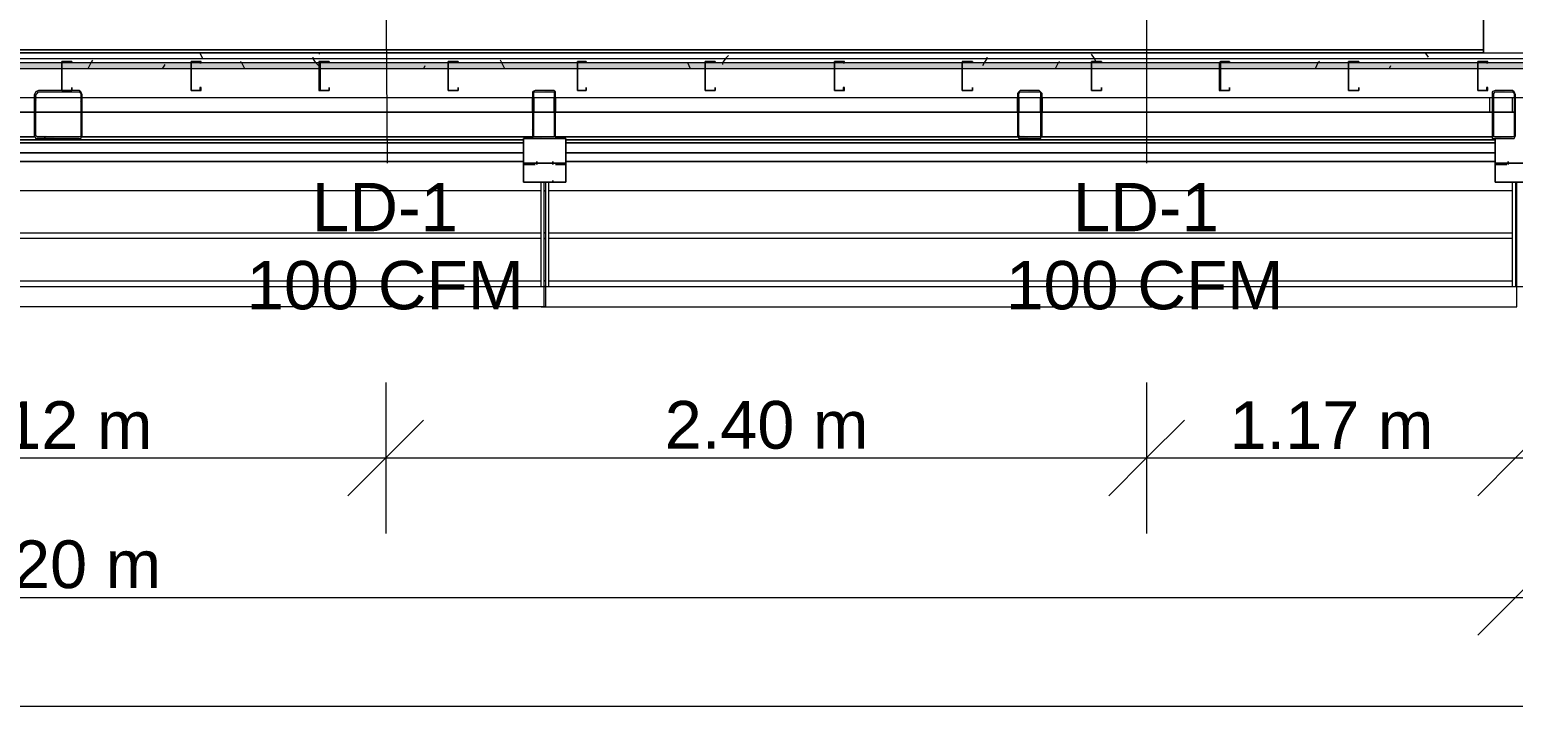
# Model space of a CAD drawing. Header units: metres. Extents: x 39 to 278, y -7 to 151.
# Drawn here: x 50.779 to 55.462, y 9.001 to 11.136 of the extents above; entities that cross this region are included whole.
import ezdxf

# ---------------------------------------------------------------- set-up
doc = ezdxf.new("R2010")
doc.units = ezdxf.units.M
doc.layers.add('HVAC - Ductos', color=5, linetype='Continuous', lineweight=50)
doc.layers.add('PDF_Geometry', color=7, linetype='Continuous', true_color=0xaaaaaa)
doc.layers.add('PDF_Solid Fills', color=7, linetype='Continuous', true_color=0xffffff)
doc.layers.add('PDF_Text', color=7, linetype='Continuous')
doc.styles.add('PDF Helvetica', font='')
doc.styles.get('PDF Helvetica').set_extended_font_data('Helvetica')

msp = doc.modelspace()

# ---------------------------------------------------------------- hatches: boundary and pattern name
at = {"layer": 'PDF_Solid Fills', "lineweight": 0, "transparency": 33554559}
h = msp.add_hatch(color=256, dxfattribs=at)
h.paths.add_polyline_path([(46.8196, 11.0127), (46.8196, 11.031), (45.1878, 11.031), (45.1878, 11.0127)])
h.paths.add_polyline_path([(104.0706, 11.0127), (106.0827, 11.0127), (106.0827, 11.031), (104.0706, 11.031)])
h.paths.add_polyline_path([(104.0659, 11.0127), (104.0659, 11.031), (101.2289, 11.031), (101.2289, 11.0127)])
h.paths.add_polyline_path([(101.2243, 11.0127), (101.2243, 11.031), (99.1984, 11.031), (99.1984, 11.0127)])
h.paths.add_polyline_path([(99.1938, 11.0127), (99.1938, 11.031), (96.3568, 11.031), (96.3568, 11.0127)])
h.paths.add_polyline_path([(96.3522, 11.0127), (96.3522, 11.031), (94.3263, 11.031), (94.3263, 11.0127)])
h.paths.add_polyline_path([(94.3217, 11.0127), (94.3217, 11.031), (93.5151, 11.031), (93.5151, 11.0127)])
h.paths.add_polyline_path([(93.5105, 11.0127), (93.5105, 11.031), (91.4846, 11.031), (91.4846, 11.0127)])
h.paths.add_polyline_path([(91.4801, 11.0127), (91.4801, 11.031), (89.4542, 11.031), (89.4542, 11.0127)])
h.paths.add_polyline_path([(89.4496, 11.0127), (89.4496, 11.031), (88.6429, 11.031), (88.6429, 11.0127)])
h.paths.add_polyline_path([(88.6383, 11.0127), (88.6383, 11.031), (86.6125, 11.031), (86.6125, 11.0127)])
h.paths.add_polyline_path([(86.6079, 11.0127), (86.6079, 11.031), (84.582, 11.031), (84.582, 11.0127)])
h.paths.add_polyline_path([(84.5774, 11.0127), (84.5774, 11.031), (83.7708, 11.031), (83.7708, 11.0127)])
h.paths.add_polyline_path([(83.7662, 11.0127), (83.7662, 11.031), (81.7404, 11.031), (81.7404, 11.0127)])
h.paths.add_polyline_path([(81.7358, 11.0127), (81.7358, 11.031), (78.8986, 11.031), (78.8986, 11.0127)])
h.paths.add_polyline_path([(78.894, 11.0127), (78.894, 11.031), (76.8682, 11.031), (76.8682, 11.0127)])
h.paths.add_polyline_path([(76.8636, 11.0127), (76.8636, 11.031), (74.0265, 11.031), (74.0265, 11.0127)])
h.paths.add_polyline_path([(74.0219, 11.0127), (74.0219, 11.031), (71.9961, 11.031), (71.9961, 11.0127)])
h.paths.add_polyline_path([(71.9915, 11.0127), (71.9915, 11.031), (71.1848, 11.031), (71.1848, 11.0127)])
h.paths.add_polyline_path([(71.1802, 11.0127), (71.1802, 11.031), (69.1543, 11.031), (69.1543, 11.0127)])
h.paths.add_polyline_path([(69.1497, 11.0127), (69.1497, 11.031), (67.1239, 11.031), (67.1239, 11.0127)])
h.paths.add_polyline_path([(67.1193, 11.0127), (67.1193, 11.031), (66.3127, 11.031), (66.3127, 11.0127)])
h.paths.add_polyline_path([(66.3081, 11.0127), (66.3081, 11.031), (64.2822, 11.031), (64.2822, 11.0127)])
h.paths.add_polyline_path([(64.2776, 11.0127), (64.2776, 11.031), (62.2518, 11.031), (62.2518, 11.0127)])
h.paths.add_polyline_path([(62.2472, 11.0127), (62.2472, 11.031), (61.4405, 11.031), (61.4405, 11.0127)])
h.paths.add_polyline_path([(61.436, 11.0127), (61.436, 11.031), (59.4101, 11.031), (59.4101, 11.0127)])
h.paths.add_polyline_path([(59.4055, 11.0127), (59.4055, 11.031), (56.5684, 11.031), (56.5684, 11.0127)])
h.paths.add_polyline_path([(56.5638, 11.0127), (56.5638, 11.031), (54.5379, 11.031), (54.5379, 11.0127)])
h.paths.add_polyline_path([(54.5333, 11.0127), (54.5333, 11.031), (51.6963, 11.031), (51.6963, 11.0127)])
h.paths.add_polyline_path([(51.6917, 11.0127), (51.6917, 11.031), (49.6658, 11.031), (49.6658, 11.0127)])
h.paths.add_polyline_path([(49.6612, 11.0127), (49.6612, 11.031), (48.8546, 11.031), (48.8546, 11.0127)])
h.paths.add_polyline_path([(48.85, 11.0127), (48.85, 11.031), (46.8241, 11.031), (46.8241, 11.0127)])
h = msp.add_hatch(color=256, dxfattribs=at)
h.paths.add_polyline_path([(50.7991, 10.7926), (50.94, 10.7972), (50.8025, 10.8018), (50.7979, 10.8018), (50.7979, 10.7926)])
h.paths.add_polyline_path([(50.9446, 10.9393), (50.94, 10.9393), (50.94, 10.7972), (50.9446, 10.9381)])
h.paths.add_polyline_path([(50.8025, 10.9393), (50.94, 10.9439), (50.7979, 10.9439), (50.7933, 10.9347), (50.7933, 10.8018), (50.7979, 10.8064)])
h = msp.add_hatch(color=256, dxfattribs=at)
h.paths.add_polyline_path([(52.4342, 10.9347), (52.4342, 10.8018), (52.4387, 10.9347)])
h.paths.add_polyline_path([(52.37, 10.9347), (52.3654, 10.9347), (52.3654, 10.7926), (52.3661, 10.7926), (52.4387, 10.7972), (52.37, 10.7972)])
h.paths.add_polyline_path([(52.37, 10.9393), (52.37, 10.9439), (52.3654, 10.9439)])
h.paths.add_polyline_path([(52.4387, 10.9393), (52.4387, 10.9439), (52.3746, 10.9439)])
h = msp.add_hatch(color=256, dxfattribs=at)
h.paths.add_polyline_path([(53.9015, 10.7926), (53.9696, 10.7972), (53.9055, 10.8018), (53.9009, 10.8018), (53.9009, 10.7926)])
h.paths.add_polyline_path([(53.9742, 10.9347), (53.9696, 10.9347), (53.9696, 10.7972), (53.9742, 10.9341)])
h.paths.add_polyline_path([(53.9651, 10.9393), (53.9651, 10.9439), (53.9009, 10.9439)])
h.paths.add_polyline_path([(53.9009, 10.9347), (53.8963, 10.9347), (53.8963, 10.8018)])
h = msp.add_hatch(color=256, dxfattribs=at)
h.paths.add_polyline_path([(55.4683, 10.9393), (55.4638, 10.9393), (55.4638, 10.7972), (55.4683, 10.9387)])
h.paths.add_polyline_path([(55.3996, 10.9393), (55.4638, 10.9439), (55.395, 10.9439), (55.395, 10.7926), (55.3956, 10.7926), (55.4638, 10.7972), (55.3996, 10.7972)])

# ---------------------------------------------------------------- linework, layer by layer
at = {"layer": 'HVAC - Ductos', "lineweight": 0}
for points in [[(51.9025, 11.2923), (51.9071, 10.7147)], [(54.3042, 11.2923), (54.3042, 10.7147)]]:
    msp.add_lwpolyline(points, dxfattribs=at)
at = {"layer": 'HVAC - Ductos', "color": 252, "lineweight": 0, "true_color": 0x939598}
for points in [[(51.9025, 10.0227), (51.9025, 9.7843), (51.9025, 9.5459)], [(54.3042, 10.0227), (54.3042, 9.7843), (54.3042, 9.5459)], [(52.0217, 9.9035), (51.9025, 9.7843), (51.7833, 9.6651)], [(54.4233, 9.9035), (54.3042, 9.7843), (54.1851, 9.6651)], [(55.5875, 9.9035), (55.4684, 9.7843), (55.3492, 9.6651)], [(46.0312, 9.7843), (47.4933, 9.7843), (49.7804, 9.7843), (51.9025, 9.7843), (54.3042, 9.7843), (55.4684, 9.7843), (56.6875, 9.7843), (58.6217, 9.7843), (61.1747, 9.7843), (63.3747, 9.7843), (64.6672, 9.7843), (66.1614, 9.7843), (68.1689, 9.7843), (70.4377, 9.7843), (72.5553, 9.7843), (75.3557, 9.7843), (77.8216, 9.7843), (80.3058, 9.7843), (82.3866, 9.7843), (84.2612, 9.7843), (86.0533, 9.7843), (87.2496, 9.7843), (89.5413, 9.7843)], [(55.5875, 9.4635), (55.4684, 9.3443), (55.3492, 9.2251)], [(46.0312, 9.3443), (55.4684, 9.3443), (64.6672, 9.3443), (73.8707, 9.3443), (86.0533, 9.3443), (95.2704, 9.3443), (104.7077, 9.3443)], [(46.0312, 9.0005), (104.7077, 9.0005)]]:
    msp.add_lwpolyline(points, dxfattribs=at)
at = {"layer": 'PDF_Geometry', "lineweight": 0}
for points in [[(55.3675, 11.0631), (55.3675, 11.196)], [(46.3704, 11.0722), (55.3675, 11.0722)], [(46.3704, 11.0722), (55.3675, 11.0722)], [(50.9125, 11.0355), (50.885, 11.0355), (50.8804, 11.0355), (50.8804, 11.031), (50.8804, 10.9439), (50.885, 10.9439), (50.9125, 10.9439), (50.9125, 10.9531), (50.9125, 10.9439), (50.885, 10.9439), (50.8804, 10.9439), (50.8804, 11.031), (50.8804, 11.0355), (50.885, 11.0355), (50.9125, 11.0355), (50.9125, 11.031)], [(51.3204, 11.0355), (51.2883, 11.0355), (51.2883, 11.031), (51.2883, 10.9439), (51.3204, 10.9439), (51.3204, 10.9531), (51.3158, 10.9531), (51.3158, 10.9439), (51.2883, 10.9439), (51.2883, 11.031), (51.2883, 11.0355), (51.3158, 11.0355), (51.3158, 11.031), (51.3204, 11.031)], [(51.7237, 11.0355), (51.6963, 11.0355), (51.6917, 11.0355), (51.6917, 11.031), (51.6917, 10.9439), (51.6963, 10.9439), (51.7237, 10.9439), (51.7237, 10.9531), (51.7237, 10.9439), (51.6963, 10.9439), (51.6963, 11.031), (51.6963, 11.0355), (51.7237, 11.0355), (51.7237, 11.031)], [(52.1317, 11.0355), (52.0996, 11.0355), (52.0996, 11.031), (52.0996, 10.9439), (52.1317, 10.9439), (52.1317, 10.9531), (52.1317, 10.9439), (52.0996, 10.9439), (52.0996, 11.031), (52.0996, 11.0355), (52.1317, 11.0355), (52.1317, 11.031)], [(52.535, 11.0355), (52.5075, 11.0355), (52.5075, 11.031), (52.5075, 10.9439), (52.535, 10.9439), (52.535, 10.9531), (52.535, 10.9439), (52.5075, 10.9439), (52.5075, 11.031), (52.5075, 11.0355), (52.535, 11.0355), (52.535, 11.031)], [(52.9429, 11.0355), (52.9155, 11.0355), (52.9109, 11.0355), (52.9109, 11.031), (52.9109, 10.9439), (52.9155, 10.9439), (52.9429, 10.9439), (52.9429, 10.9531), (52.9429, 10.9439), (52.9155, 10.9439), (52.9109, 10.9439), (52.9109, 11.031), (52.9109, 11.0355), (52.9155, 11.0355), (52.9429, 11.0355), (52.9429, 11.031)], [(53.3509, 11.0355), (53.3187, 11.0355), (53.3187, 11.031), (53.3187, 10.9439), (53.3509, 10.9439), (53.3509, 10.9531), (53.3463, 10.9531), (53.3463, 10.9439), (53.3187, 10.9439), (53.3187, 11.031), (53.3187, 11.0355), (53.3463, 11.0355), (53.3463, 11.031), (53.3509, 11.031)], [(53.7542, 11.0355), (53.7267, 11.0355), (53.7221, 11.0355), (53.7221, 11.031), (53.7221, 10.9439), (53.7267, 10.9439), (53.7542, 10.9439), (53.7542, 10.9531), (53.7542, 10.9439), (53.7267, 10.9439), (53.7221, 10.9439), (53.7221, 11.031), (53.7267, 11.0355), (53.7542, 11.0355), (53.7542, 11.031)], [(54.1621, 11.0355), (54.1301, 11.0355), (54.1301, 11.031), (54.1301, 10.9439), (54.1621, 10.9439), (54.1621, 10.9531), (54.1621, 10.9439), (54.1301, 10.9439), (54.1301, 11.031), (54.1301, 11.0355), (54.1621, 11.0355), (54.1621, 11.031)], [(54.5655, 11.0355), (54.5379, 11.0355), (54.5333, 11.031), (54.5333, 10.9439), (54.5379, 10.9439), (54.5655, 10.9439), (54.5655, 10.9531), (54.5655, 10.9439), (54.5379, 10.9439), (54.5379, 11.031), (54.5379, 11.0355), (54.5655, 11.0355), (54.5655, 11.031)], [(54.9734, 11.0355), (54.9413, 11.0355), (54.9413, 11.031), (54.9413, 10.9439), (54.9734, 10.9439), (54.9734, 10.9531), (54.9734, 10.9439), (54.9413, 10.9439), (54.9413, 11.031), (54.9413, 11.0355), (54.9734, 11.0355), (54.9734, 11.031)], [(55.3813, 11.0355), (55.3492, 11.0355), (55.3492, 11.031), (55.3492, 10.9439), (55.3813, 10.9439), (55.3813, 10.9531), (55.3767, 10.9531), (55.3767, 10.9439), (55.3492, 10.9439), (55.3492, 11.031), (55.3492, 11.0355), (55.3767, 11.0355), (55.3767, 11.031), (55.3813, 11.031)], [(50.7979, 10.9301), (50.8025, 10.9347), (50.8071, 10.9393), (50.9354, 10.9393), (50.94, 10.9347), (50.94, 10.9301), (50.94, 10.8018), (50.94, 10.7972), (50.9354, 10.7972), (50.8071, 10.7972), (50.8025, 10.7972), (50.7979, 10.8018)], [(52.3654, 10.8018), (52.3654, 10.7926), (52.3746, 10.7926), (52.4342, 10.7926), (52.4387, 10.7926), (52.4387, 10.8018), (52.4387, 10.9347), (52.4387, 10.9393), (52.4342, 10.9439), (52.3746, 10.9439), (52.3654, 10.9393), (52.3654, 10.9347)], [(52.4342, 10.7972), (52.3746, 10.7972), (52.37, 10.7972), (52.37, 10.8018), (52.37, 10.9347), (52.37, 10.9393), (52.3746, 10.9393), (52.4342, 10.9393), (52.4342, 10.9347), (52.4342, 10.8018)], [(53.8963, 10.8018), (53.9009, 10.7926), (53.9055, 10.7926), (53.9651, 10.7926), (53.9696, 10.7926), (53.9742, 10.8018), (53.9742, 10.9347), (53.9696, 10.9393), (53.9651, 10.9439), (53.9055, 10.9439), (53.9009, 10.9393), (53.8963, 10.9347)], [(53.9651, 10.7972), (53.9055, 10.7972), (53.9009, 10.8018), (53.9009, 10.9347), (53.9055, 10.9393), (53.9651, 10.9393), (53.9696, 10.9393), (53.9696, 10.9347), (53.9696, 10.8018), (53.9696, 10.7972)], [(55.4592, 10.9439), (55.4042, 10.9439), (55.395, 10.9393), (55.395, 10.9301), (55.395, 10.8018), (55.395, 10.7926), (55.4042, 10.7926), (55.4592, 10.7926), (55.4638, 10.7926), (55.4684, 10.8018), (55.4684, 10.9301), (55.4638, 10.9393)], [(55.3996, 10.9301), (55.3996, 10.9347), (55.4042, 10.9393), (55.4592, 10.9393), (55.4638, 10.9347), (55.4638, 10.9301), (55.4638, 10.8018), (55.4638, 10.7972), (55.4592, 10.7972), (55.4042, 10.7972), (55.3996, 10.7972), (55.3996, 10.8018)], [(49.3725, 10.8751), (50.7933, 10.8751)], [(50.94, 10.8751), (50.8667, 10.8751), (50.7979, 10.8751), (50.8667, 10.8751)], [(52.3654, 10.8751), (50.9446, 10.8751)], [(52.4021, 10.8751), (52.4342, 10.8751), (52.4021, 10.8751), (52.37, 10.8751)], [(52.4387, 10.8751), (53.8963, 10.8751)], [(53.9009, 10.8751), (53.9329, 10.8751)], [(53.9329, 10.8751), (53.9696, 10.8751)], [(53.9742, 10.8751), (55.395, 10.8751)], [(55.3996, 10.8751), (55.4638, 10.8751)], [(50.7933, 10.7972), (49.3725, 10.7972)], [(50.8667, 10.7881), (49.4092, 10.7881)], [(50.8667, 10.7789), (49.4092, 10.7789)], [(50.8667, 10.7972), (50.8025, 10.7972)], [(50.9354, 10.7972), (50.8667, 10.7972)], [(52.3379, 10.7881), (50.8667, 10.7881)], [(52.3379, 10.7789), (50.8667, 10.7789)], [(52.3654, 10.7972), (50.9446, 10.7972)], [(52.3379, 10.7926), (52.37, 10.7926), (52.3379, 10.7926), (52.3379, 10.7881), (52.3379, 10.7193), (52.3379, 10.7147), (52.3379, 10.7101), (52.3379, 10.6597), (52.3379, 10.6551), (52.3379, 10.6597), (52.3379, 10.7101), (52.3379, 10.7147), (52.3379, 10.7193), (52.3379, 10.7881)], [(52.4159, 10.6551), (52.4067, 10.6551), (52.4159, 10.6551), (52.4296, 10.6551), (52.425, 10.6551), (52.4296, 10.6551), (52.3791, 10.6551), (52.3379, 10.6551), (52.3791, 10.6551), (52.3746, 10.6551), (52.37, 10.6551), (52.3746, 10.6551), (52.3791, 10.6551), (52.4296, 10.6551), (52.4387, 10.6551), (52.4296, 10.6551), (52.4709, 10.6551), (52.4709, 10.6597), (52.4709, 10.7101), (52.4709, 10.7147), (52.4709, 10.7193), (52.4709, 10.7881), (52.4709, 10.7926), (52.4387, 10.7926), (52.4709, 10.7926), (52.4709, 10.7881), (52.4709, 10.7193), (52.4709, 10.7147), (52.4709, 10.7101), (52.4709, 10.6597), (52.4709, 10.6551), (52.4296, 10.6551), (52.4387, 10.6551), (52.4296, 10.6551), (52.3791, 10.6551), (52.3746, 10.6551), (52.37, 10.6551), (52.3746, 10.6551), (52.3791, 10.6551), (52.3929, 10.6551), (52.3791, 10.6551), (52.4296, 10.6551), (52.425, 10.6551), (52.4296, 10.6551)], [(52.4021, 10.7972), (52.37, 10.7972)], [(52.4342, 10.7972), (52.4021, 10.7972)], [(53.9329, 10.7972), (53.9009, 10.7972), (52.4387, 10.7972), (53.9009, 10.7972)], [(53.9329, 10.7881), (52.4709, 10.7881)], [(53.9329, 10.7789), (52.4709, 10.7789)], [(53.9696, 10.7972), (53.9329, 10.7972)], [(55.4042, 10.7881), (53.9329, 10.7881)], [(55.4042, 10.7789), (53.9329, 10.7789)], [(55.395, 10.7972), (53.9742, 10.7972)], [(55.4592, 10.7972), (55.4042, 10.7972)], [(50.8667, 10.7468), (49.4092, 10.7468)], [(52.3379, 10.7468), (50.8667, 10.7468)], [(53.9329, 10.7468), (52.4709, 10.7468)], [(55.4042, 10.7468), (53.9329, 10.7468)], [(50.8667, 10.7193), (52.3379, 10.7193), (50.8667, 10.7193), (49.4092, 10.7193)], [(52.3379, 10.7147), (52.4709, 10.7147)], [(52.3746, 10.7101), (52.3379, 10.7101)], [(52.3791, 10.7193), (52.3791, 10.7147), (52.3791, 10.7101), (52.3791, 10.7147)], [(52.3791, 10.7101), (52.3791, 10.7147), (52.3791, 10.7193), (52.3791, 10.7147)], [(52.4296, 10.7193), (52.4296, 10.7147), (52.4296, 10.7101), (52.4296, 10.7147)], [(52.4296, 10.7193), (52.4296, 10.7147), (52.4296, 10.7101), (52.4296, 10.7147)], [(52.4709, 10.7101), (52.4387, 10.7101)], [(53.9329, 10.7193), (52.4709, 10.7193)], [(55.4042, 10.7193), (53.9329, 10.7193)], [(55.4042, 10.7147), (55.5371, 10.7147)], [(55.4409, 10.7101), (55.4042, 10.7101)], [(55.4455, 10.7193), (55.4455, 10.7147), (55.4455, 10.7101), (55.4455, 10.7147)], [(55.4455, 10.7101), (55.4455, 10.7147), (55.4455, 10.7193), (55.4455, 10.7147)], [(52.4296, 10.6597), (52.4296, 10.6551)], [(52.4296, 10.6597), (52.4296, 10.6551)], [(55.5005, 10.6551), (55.5051, 10.6551), (55.5005, 10.6551), (55.4455, 10.6551), (55.4409, 10.6551), (55.4363, 10.6551), (55.4409, 10.6551), (55.4455, 10.6551), (55.5005, 10.6551), (55.5051, 10.6551), (55.5005, 10.6551), (55.5005, 10.6597)], [(52.4021, 10.6277), (52.4067, 10.6277)], [(52.4067, 10.4947), (52.4021, 10.4947)], [(52.4021, 10.4764), (52.4067, 10.4764)], [(52.4067, 10.3435), (52.4021, 10.3435)]]:
    msp.add_lwpolyline(points, close=True, dxfattribs=at)
for points in [[(45.1878, 11.0631), (106.0827, 11.0631)], [(46.3704, 11.0631), (55.3675, 11.0631)], [(55.3675, 11.0631), (46.3704, 11.0631)], [(46.3704, 11.0631), (55.3675, 11.0631)], [(55.3675, 11.0631), (46.3704, 11.0631)], [(46.3704, 11.0631), (55.3675, 11.0631)], [(46.3704, 11.0631), (55.3675, 11.0631)], [(46.3704, 11.0631), (55.3675, 11.0631)], [(55.3675, 11.0631), (46.3704, 11.0631)], [(46.3704, 11.0631), (55.3675, 11.0631)], [(55.3675, 11.0631), (46.3704, 11.0631)], [(45.1878, 11.0447), (106.0827, 11.0447)], [(51.6917, 11.0127), (51.2883, 11.0127), (50.8804, 11.0127), (50.4771, 11.0127), (50.0691, 11.0127), (49.6658, 11.0127), (49.2579, 11.0127), (48.8546, 11.0127)], [(51.6917, 11.031), (51.2883, 11.031), (50.8804, 11.031), (50.4771, 11.031), (50.0691, 11.031), (49.6658, 11.031)], [(54.5333, 11.031), (54.1301, 11.031), (53.7221, 11.031), (53.3187, 11.031), (52.9109, 11.031), (52.5075, 11.031), (52.0996, 11.031), (51.6963, 11.031)], [(54.5333, 11.0127), (54.1301, 11.0127), (53.7221, 11.0127), (53.3187, 11.0127), (52.9109, 11.0127), (52.5075, 11.0127), (52.0996, 11.0127), (51.6963, 11.0127)], [(56.5638, 11.031), (56.1605, 11.031), (55.7525, 11.031), (55.3492, 11.031), (54.9413, 11.031), (54.5379, 11.031)], [(56.5638, 11.0127), (56.1605, 11.0127), (55.7525, 11.0127), (55.3492, 11.0127), (54.9413, 11.0127), (54.5379, 11.0127)], [(106.0827, 10.921), (45.1878, 10.921)], [(50.885, 10.9439), (50.8071, 10.9439), (50.7979, 10.9393), (50.7933, 10.9301), (50.7933, 10.8018), (50.7979, 10.7926), (50.8071, 10.7926), (50.9354, 10.7926), (50.94, 10.7926), (50.9446, 10.8018), (50.9446, 10.9301), (50.94, 10.9393), (50.9354, 10.9439), (50.9125, 10.9439)], [(50.7933, 10.921), (50.7933, 10.8751)], [(50.94, 10.9073), (50.9446, 10.9118)], [(50.9446, 10.8751), (50.9446, 10.921)], [(52.3654, 10.8751), (52.3654, 10.921)], [(52.37, 10.921), (52.37, 10.8751)], [(52.4342, 10.8751), (52.4342, 10.921)], [(52.4387, 10.921), (52.4387, 10.8751)], [(53.8963, 10.8751), (53.8963, 10.921)], [(53.9009, 10.921), (53.9009, 10.8751)], [(53.9696, 10.9164), (53.9742, 10.921), (53.9742, 10.8751)], [(53.9696, 10.8751), (53.9696, 10.921)], [(55.3859, 10.921), (55.3859, 10.8751)], [(55.395, 10.921), (55.395, 10.8751)], [(55.4592, 10.8751), (55.4592, 10.921)], [(52.4342, 10.8935), (52.4387, 10.8981)], [(52.3654, 10.8201), (52.37, 10.8247)], [(53.8963, 10.8477), (53.9009, 10.8522)], [(55.395, 10.8339), (55.3996, 10.8385)], [(50.8254, 10.7926), (50.83, 10.7972)], [(53.9651, 10.7926), (53.9651, 10.7926)], [(53.9696, 10.7972), (53.9742, 10.8018)], [(55.4729, 10.6551), (55.4867, 10.6551), (55.4729, 10.6551), (55.4684, 10.6551), (55.4592, 10.6551), (55.4455, 10.6551), (55.4042, 10.6551), (55.4042, 10.6597), (55.4042, 10.7101), (55.4042, 10.7147), (55.4042, 10.7193), (55.4042, 10.7881), (55.4042, 10.7926), (55.4042, 10.7881), (55.4042, 10.7193), (55.4042, 10.7147), (55.4042, 10.7101), (55.4042, 10.6597), (55.4042, 10.6551), (55.4455, 10.6551), (55.4409, 10.6551)], [(50.83, 10.7193), (50.9079, 10.7193)], [(52.3379, 10.7147), (52.3379, 10.7147)], [(52.3379, 10.7147), (52.3379, 10.7147)], [(52.3379, 10.7101), (52.3379, 10.7101)], [(52.3379, 10.7101), (52.3379, 10.7101)], [(52.3791, 10.7101), (52.3791, 10.7147), (52.3791, 10.7193)], [(52.3791, 10.7101), (52.3791, 10.7147), (52.3791, 10.7193)], [(52.3791, 10.7193), (52.3791, 10.7147), (52.3791, 10.7101)], [(52.3791, 10.7193), (52.3791, 10.7147), (52.3791, 10.7101)], [(52.4296, 10.7101), (52.4296, 10.7147), (52.4296, 10.7193)], [(52.4296, 10.7101), (52.4296, 10.7147), (52.4296, 10.7193)], [(52.4296, 10.7101), (52.4296, 10.7147), (52.4296, 10.7193)], [(52.4296, 10.7101), (52.4296, 10.7147), (52.4296, 10.7193)], [(52.4709, 10.7147), (52.4709, 10.7147)], [(52.4709, 10.7147), (52.4709, 10.7147)], [(52.4709, 10.7101), (52.4709, 10.7101)], [(52.4709, 10.7101), (52.4709, 10.7101)], [(53.8963, 10.7193), (53.9742, 10.7193)], [(55.4042, 10.7147), (55.4042, 10.7147)], [(55.4042, 10.7147), (55.4042, 10.7147)], [(55.4042, 10.7101), (55.4042, 10.7101)], [(55.4042, 10.7101), (55.4042, 10.7101)], [(55.4455, 10.7101), (55.4455, 10.7147), (55.4455, 10.7193)], [(55.4455, 10.7193), (55.4455, 10.7147), (55.4455, 10.7101)], [(55.4455, 10.7193), (55.4455, 10.7147), (55.4455, 10.7101)], [(46.2696, 10.3251), (46.2696, 10.6551), (46.2558, 10.6551), (46.2696, 10.6551), (46.2741, 10.6551), (46.2741, 10.3251), (46.2696, 10.3251), (49.3404, 10.3251), (49.3358, 10.3251), (52.4067, 10.3251), (52.4021, 10.3251), (55.4729, 10.3251), (55.4684, 10.3251), (58.5392, 10.3251), (58.5347, 10.3251), (61.6101, 10.3251), (61.601, 10.3251), (64.6764, 10.3251), (64.6718, 10.3251), (67.7427, 10.3251), (67.7381, 10.3251), (70.8089, 10.3251)], [(49.3495, 10.6551), (49.3495, 10.3251), (52.3929, 10.3251), (52.3929, 10.6551), (52.4021, 10.6551), (52.4067, 10.6551), (52.4067, 10.3251), (52.4067, 10.3068), (52.4067, 10.2931), (52.4067, 10.2793), (52.4067, 10.2701), (52.4067, 10.2609), (49.3358, 10.2609), (49.3358, 10.2701), (49.3358, 10.2793), (49.3358, 10.2931), (49.3358, 10.3068), (49.3358, 10.3251), (49.3404, 10.3251)], [(52.3791, 10.6551), (52.3791, 10.6551)], [(52.3791, 10.6551), (52.3791, 10.6551)], [(52.3883, 10.6551), (52.3791, 10.6551), (52.3883, 10.6551)], [(52.3791, 10.6551), (52.3791, 10.6551)], [(52.3791, 10.6551), (52.3791, 10.6551)], [(52.3883, 10.6551), (52.3791, 10.6551), (52.3883, 10.6551)], [(52.3929, 10.6551), (52.4021, 10.6551), (52.4067, 10.6551)], [(52.3929, 10.6551), (52.3929, 10.6551)], [(52.3929, 10.6551), (52.3929, 10.6551)], [(52.4067, 10.3251), (52.4021, 10.3251), (52.4021, 10.3068), (52.4021, 10.2931), (52.4021, 10.2793), (52.4021, 10.2701), (52.4021, 10.2609), (55.4729, 10.2609), (55.4729, 10.2701), (55.4729, 10.2793), (55.4729, 10.2931), (55.4729, 10.3068), (55.4729, 10.3251), (55.4729, 10.6551), (55.4684, 10.6551), (55.4684, 10.3251)], [(52.4021, 10.6551), (52.4021, 10.3251)], [(52.4159, 10.6551), (52.4159, 10.3251), (55.4592, 10.3251), (55.4592, 10.6551)], [(55.4363, 10.6551), (55.4363, 10.6551)], [(55.4959, 10.6551), (55.4455, 10.6551), (55.4409, 10.6551), (55.4363, 10.6551)], [(55.4455, 10.6551), (55.4455, 10.6551)], [(55.4455, 10.6551), (55.4455, 10.6551)], [(55.4547, 10.6551), (55.4455, 10.6551), (55.4547, 10.6551)], [(55.4455, 10.6551), (55.4455, 10.6551)], [(55.4455, 10.6551), (55.4455, 10.6551)], [(55.4821, 10.6551), (55.4959, 10.6551), (55.5005, 10.6551), (55.4959, 10.6551), (55.4913, 10.6551), (55.4959, 10.6551), (55.5005, 10.6551), (55.4959, 10.6551), (55.4455, 10.6551), (55.4592, 10.6551), (55.4684, 10.6551)], [(55.4547, 10.6551), (55.4455, 10.6551), (55.4547, 10.6551)], [(55.4592, 10.6551), (55.4592, 10.6551)], [(55.4592, 10.6551), (55.4592, 10.6551)], [(52.3929, 10.6277), (49.3495, 10.6277)], [(55.4592, 10.6277), (52.4159, 10.6277)], [(49.3495, 10.4947), (52.3929, 10.4947)], [(52.4159, 10.4947), (55.4592, 10.4947)], [(52.3929, 10.4764), (49.3495, 10.4764)], [(55.4592, 10.4764), (52.4159, 10.4764)], [(49.3495, 10.3435), (52.3929, 10.3435)], [(52.4159, 10.3435), (55.4592, 10.3435)], [(52.3929, 10.2609), (52.4021, 10.2609)], [(52.3929, 10.2609), (52.3929, 10.2609)], [(52.4021, 10.2609), (52.4021, 10.2609)], [(52.4067, 10.2609), (52.4159, 10.2609)], [(52.4067, 10.2609), (52.4067, 10.2609)], [(52.4159, 10.2609), (52.4159, 10.2609)], [(55.4592, 10.2609), (55.4684, 10.2609)], [(55.4592, 10.2609), (55.4592, 10.2609)]]:
    msp.add_lwpolyline(points, dxfattribs=at)
at = {"layer": 'PDF_Geometry', "color": 254, "lineweight": 0, "true_color": 0xeaeaea}
for points in [[(51.325, 11.0447), (51.3158, 11.0631)], [(51.6963, 11.0631), (51.6917, 11.0585)], [(52.9842, 11.0539), (52.975, 11.0447), (52.9659, 11.031), (52.9659, 11.0264)], [(54.1483, 11.031), (54.1438, 11.0355), (54.1392, 11.0447), (54.1301, 11.0585)], [(55.1934, 11.0493), (55.1842, 11.0631)], [(50.9767, 11.0401), (50.9721, 11.031), (50.9629, 11.0127)], [(51.2058, 11.0264), (51.1967, 11.0127)], [(51.325, 11.0447), (51.325, 11.0447)], [(51.4579, 11.0127), (51.4487, 11.031), (51.4441, 11.0355)], [(51.6917, 11.0218), (51.6825, 11.031), (51.6733, 11.0447), (51.6733, 11.0493)], [(52.0263, 11.0218), (52.0217, 11.0127)], [(52.2783, 11.0127), (52.2691, 11.031), (52.2646, 11.0401)], [(52.8559, 11.031), (52.8559, 11.031)], [(52.865, 11.0127), (52.8559, 11.031)], [(53.6625, 11.0127), (53.6625, 11.0127)], [(53.8001, 11.0493), (53.8001, 11.0447), (53.7909, 11.031), (53.7863, 11.0218)], [(54.0292, 11.0355), (54.0246, 11.031), (54.0155, 11.0127)], [(54.8496, 11.0355), (54.845, 11.031), (54.8359, 11.0127)], [(55.0742, 11.0218), (55.0697, 11.0127)]]:
    msp.add_lwpolyline(points, dxfattribs=at)
at = {"layer": 'PDF_Geometry', "color": 254, "lineweight": 0, "true_color": 0xd2d2d2}
for points in [[(52.5075, 10.9622), (52.5075, 10.9622)], [(54.1301, 10.9577), (54.1301, 10.9577)], [(54.5333, 10.9805), (54.5379, 10.9805)], [(52.1041, 10.9439), (52.1041, 10.9439)]]:
    msp.add_lwpolyline(points, dxfattribs=at)

# ---------------------------------------------------------------- texts
at = {"layer": 'PDF_Text', "lineweight": 0, "char_height": 0.15247, "attachment_point": 4, "style": 'PDF Helvetica'}
for s, insert in [('LD-1', (51.6693, 10.576)), ('LD-1', (54.071, 10.576)), ('100 CFM', (51.463, 10.3285)), ('100 CFM', (53.8602, 10.3285))]:
    msp.add_mtext(s, dxfattribs=dict(at, insert=insert))
at = {"layer": 'PDF_Text', "color": 252, "lineweight": 0, "true_color": 0x939598, "char_height": 0.15059, "attachment_point": 4, "style": 'PDF Helvetica'}
for s, insert in [('2.12 m', (50.5234, 9.8878)), ('2.40 m', (52.7831, 9.8878)), ('1.17 m', (54.5661, 9.8878)), ('9.20 m', (50.5509, 9.4478))]:
    msp.add_mtext(s, dxfattribs=dict(at, insert=insert))

doc.saveas('drawing.dxf')
